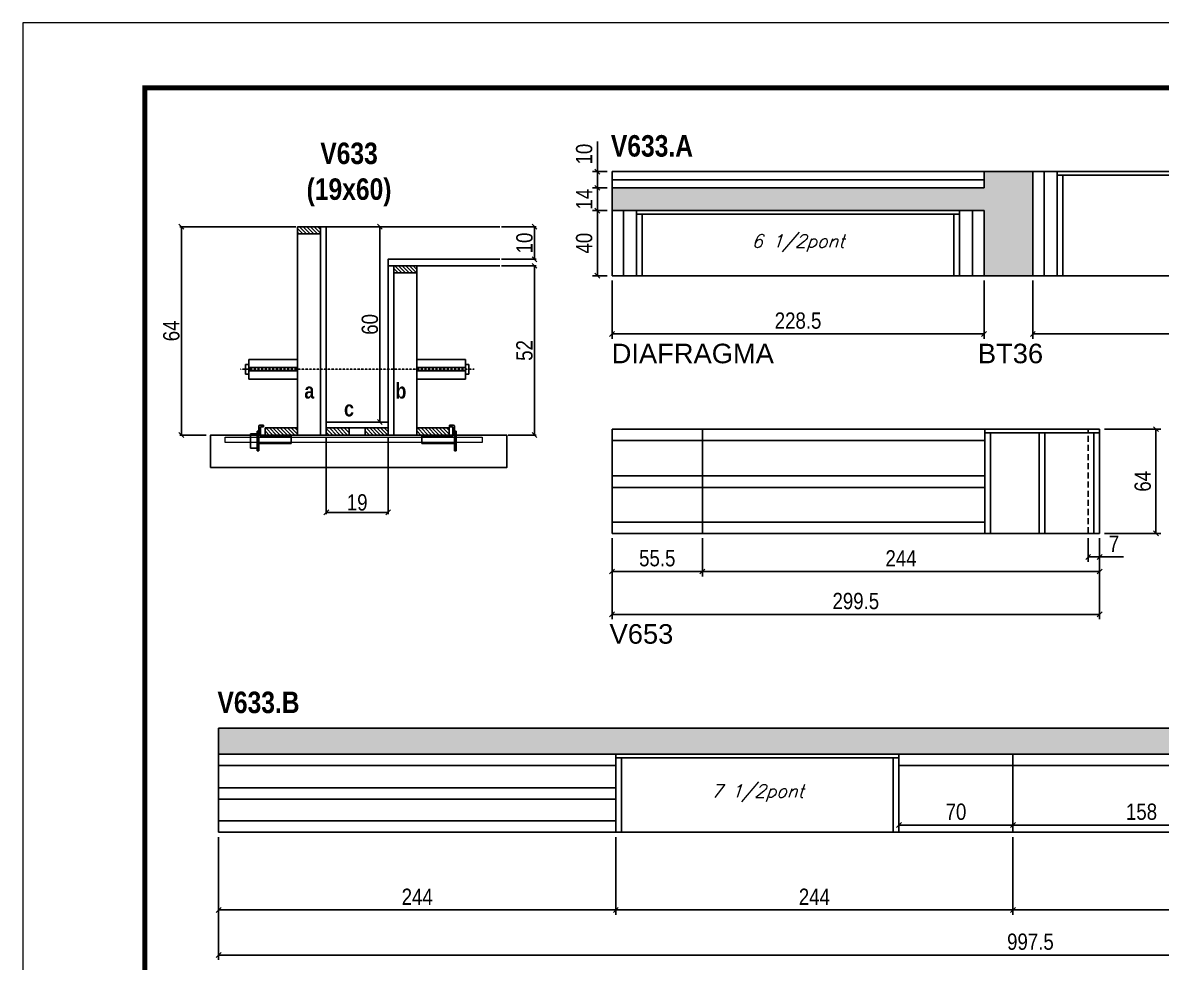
# Model space of a CAD drawing. Extents: x 3309 to 9590, y -2522 to 14608.
# Drawn here: x 3309 to 4009, y 8288 to 8865 of the extents above; entities that cross this region are included whole.
import ezdxf

# ---------------------------------------------------------------- set-up
doc = ezdxf.new("R2010")
doc.units = 0
doc.linetypes.add('DASHED', pattern=[0.75, 0.5, -0.25])
doc.linetypes.add('HIDDEN', pattern=[0.375, 0.25, -0.125])
for name, color, linetype in [('5', 5, 'Continuous'), ('barrote', 251, 'Continuous'), ('COTA', 241, 'Continuous'), ('detalhes', 4, 'Continuous'), ('NOMENCLATURA', 7, 'Continuous'), ('Painéis', 200, 'Continuous'), ('presilha', 1, 'Continuous'), ('SARR_2.2x10', 60, 'Continuous'), ('SARR_2.2x7', 40, 'Continuous'), ('SARR_3.5x7', 81, 'Continuous'), ('TENSOR', 3, 'Continuous'), ('texto', 7, 'Continuous')]:
    doc.layers.add(name, color=color, linetype=linetype)
for name, color, linetype, lineweight in [('CONCRETO', 251, 'Continuous', 25), ('Folhas', 255, 'Continuous', 9), ('SARRAFO DE PRESSAO', 251, 'DASHED', 9), ('SCO-___-LAJ', 2, 'Continuous', 0)]:
    doc.layers.add(name, color=color, linetype=linetype, lineweight=lineweight)
doc.styles.add('COTA TECNICA', font='techl___.ttf', dxfattribs={"height": 10})
doc.styles.add('COTA TECNICA 2X', font='techl___.ttf', dxfattribs={"height": 10})
doc.styles.add('Romans', font='romans.shx')
doc.styles.get("Standard").update_dxf_attribs({"font": 'arial.ttf'})
doc.styles.add('TECNICA', font='techb___.ttf', dxfattribs={"height": 10})
doc.dimstyles.new('PAINEL', dxfattribs={"dimtxt": 10, "dimasz": 3, "dimexe": 3, "dimexo": 3, "dimgap": 3, "dimtad": 1, "dimdec": 1, "dimzin": 12, "dimdsep": 46, "dimtxsty": 'COTA TECNICA', "dimblk1": 'OBLIQUE', "dimblk2": 'OBLIQUE', "dimsah": 1, "dimcen": 0.9, "dimclrd": 4, "dimclre": 4, "dimclrt": 240, "dimadec": 1, "dimazin": 3, "dimtfac": 1, "dimtdec": 1, "dimtmove": 0, "dimatfit": 3, "dimfxl": 1, "dimtolj": 1, "dimtzin": 12, "dimarcsym": 0})
doc.dimstyles.new('SECAO', dxfattribs={"dimscale": 0.333333, "dimtxt": 5, "dimasz": 9, "dimexe": 3, "dimexo": 3, "dimgap": 3, "dimtad": 1, "dimdec": 1, "dimlfac": 0.5, "dimzin": 12, "dimdsep": 46, "dimtxsty": 'COTA TECNICA 2X', "dimblk1": 'OBLIQUE', "dimblk2": 'OBLIQUE', "dimsah": 1, "dimcen": 0.9, "dimclrd": 4, "dimclre": 4, "dimclrt": 240, "dimadec": 1, "dimazin": 3, "dimtfac": 1, "dimtdec": 1, "dimtmove": 0, "dimatfit": 3, "dimfxl": 1, "dimtolj": 1, "dimtzin": 12, "dimarcsym": 0})
pattern_1 = [(135, (36731.3718, -114900.4638), (-1.122532015, -1.122532015), [])]

# ---------------------------------------------------------------- blocks, each defined once
blk = doc.blocks.new('9999999999')
at = {"layer": 'Folhas'}
blk.add_lwpolyline([(98138.98, 34190.21), (99623.98, 34190.21), (99623.98, 35240.21), (98138.98, 35240.21)], close=True, dxfattribs=at)
at = {"layer": 'Folhas', "color": 30, "const_width": 3}
blk.add_lwpolyline([(98213.98, 34230.21), (99583.98, 34230.21), (99583.98, 35200.21), (98213.98, 35200.21)], close=True, dxfattribs=at)
blk = doc.blocks.new('_Oblique')
at = {"color": 0, "linetype": 'ByBlock', "lineweight": -2}
blk.add_line((-0.5, -0.5), (0.5, 0.5), dxfattribs=at)
blk = doc.blocks.new('*D541')
at = {"layer": 'COTA', "color": 4, "lineweight": -2, "transparency": 16777216}
for p, q in [((3495.83, 8610.71), (3495.83, 8563.23)), ((3533.83, 8610.71), (3533.83, 8563.23)), ((3533.83, 8564.23), (3495.83, 8564.23))]:
    blk.add_line(p, q, dxfattribs=at)
at = {"layer": 'Defpoints', "color": 0, "transparency": 16777216}
for p in [(3495.83, 8611.71), (3533.83, 8611.71), (3495.83, 8564.23)]:
    blk.add_point(p, dxfattribs=at)
at = {"layer": 'COTA', "color": 4, "lineweight": -2, "transparency": 16777216, "xscale": 3, "yscale": 3, "zscale": 3, "rotation": 180}
blk.add_blockref('_Oblique', (3495.83, 8564.23), dxfattribs=at)
at = {"layer": 'COTA', "color": 4, "lineweight": -2, "transparency": 16777216, "xscale": 3, "yscale": 3, "zscale": 3}
blk.add_blockref('_Oblique', (3533.83, 8564.23), dxfattribs=at)
at = {"layer": 'COTA', "color": 240, "transparency": 16777216, "insert": (3514.83, 8570.32), "char_height": 10, "attachment_point": 5, "style": 'COTA TECNICA 2X'}
blk.add_mtext('\\A1;19', dxfattribs=at)
blk = doc.blocks.new('PRESILHA METÁLICA 1')
at = {"layer": 'presilha'}
for p, q in [((12, 21), (8.6, 21)), ((12, 21), (12, 19.5)), ((0, 13), (6, 13)), ((0, 13), (0, 0)), ((6, 15.5), (7.5, 15.5)), ((6, -2.5), (6, 15.5)), ((6, 13), (6, 0)), ((7.5, 10.6), (7.5, 19.9)), ((7.5, 15.5), (7.5, -2.5)), ((9, 11.6), (9, 18.9)), ((12, 19.5), (9.6, 19.5)), ((37.5, 11), (9.6, 11)), ((37.5, 11), (37.5, 4.1)), ((6, 0), (0, 0)), ((37.5, 4.1), (7.5, 4.1)), ((7.5, -2.5), (6, -2.5))]:
    blk.add_line(p, q, dxfattribs=at)
for centre, radius, start, end in [((8.6, 19.9), 1.14, 90, 180), ((9.6, 18.9), 0.57, 90, 180), ((9.6, 11.6), 0.57, 180, 270)]:
    blk.add_arc(centre, radius, start, end, dxfattribs=at)
blk = doc.blocks.new('PRESILHA METÁLICA 2')
at = {"layer": 'presilha'}
for p, q in [((-5.2, 23.5), (-5.2, 22)), ((-5.2, 23.5), (-1.9, 23.5)), ((-5.2, 22), (-2.8, 22)), ((-2.2, 14.1), (-2.2, 21.4)), ((-0.8, 14.6), (-0.8, 22.4)), ((-30.8, 13.5), (-30.8, 6.6)), ((-30.8, 13.5), (-2.8, 13.5)), ((0.8, 18), (-0.8, 18)), ((-0.8, 18), (-0.8, 0)), ((0.8, 0), (0.8, 18)), ((-30.8, 6.6), (-0.8, 6.6)), ((-0.8, 0), (0.8, 0))]:
    blk.add_line(p, q, dxfattribs=at)
for centre, radius, start, end in [((-2.8, 21.4), 0.57, 0, 90), ((-1.9, 22.4), 1.14, 0, 90), ((-2.8, 14.1), 0.57, 270, 0)]:
    blk.add_arc(centre, radius, start, end, dxfattribs=at)
blk = doc.blocks.new('*D542')
at = {"layer": 'COTA', "color": 4, "lineweight": -2, "transparency": 16777216}
for p, q in [((3477.23, 8739.71), (3405.79, 8739.71)), ((3406.79, 8739.71), (3406.79, 8611.71)), ((3422.02, 8611.71), (3405.79, 8611.71))]:
    blk.add_line(p, q, dxfattribs=at)
at = {"layer": 'Defpoints', "color": 0, "transparency": 16777216}
for p in [(3478.23, 8739.71), (3406.79, 8611.71), (3423.02, 8611.71)]:
    blk.add_point(p, dxfattribs=at)
at = {"layer": 'COTA', "color": 4, "lineweight": -2, "transparency": 16777216, "xscale": 3, "yscale": 3, "zscale": 3}
for p, rotation in [((3406.79, 8739.71), 90), ((3406.79, 8611.71), 270)]:
    blk.add_blockref('_Oblique', p, dxfattribs=dict(at, rotation=rotation))
at = {"layer": 'COTA', "color": 240, "transparency": 16777216, "insert": (3400.68, 8675.71), "char_height": 10, "attachment_point": 5, "rotation": 90, "style": 'COTA TECNICA 2X'}
blk.add_mtext('\\A1;64', dxfattribs=at)
blk = doc.blocks.new('*D543')
at = {"layer": 'COTA', "color": 4, "lineweight": -2, "transparency": 16777216}
for p, q in [((3603.53, 8715.71), (3624.75, 8715.71)), ((3623.75, 8715.71), (3623.75, 8611.71)), ((3607.65, 8611.71), (3624.75, 8611.71))]:
    blk.add_line(p, q, dxfattribs=at)
at = {"layer": 'Defpoints', "color": 0, "transparency": 16777216}
for p in [(3602.53, 8715.71), (3606.65, 8611.71), (3623.75, 8611.71)]:
    blk.add_point(p, dxfattribs=at)
at = {"layer": 'COTA', "color": 4, "lineweight": -2, "transparency": 16777216, "xscale": 3, "yscale": 3, "zscale": 3}
for p, rotation in [((3623.75, 8715.71), 90), ((3623.75, 8611.71), 270)]:
    blk.add_blockref('_Oblique', p, dxfattribs=dict(at, rotation=rotation))
at = {"layer": 'COTA', "color": 240, "transparency": 16777216, "insert": (3617.64, 8663.71), "char_height": 10, "attachment_point": 5, "rotation": 90, "style": 'COTA TECNICA 2X'}
blk.add_mtext('\\A1;52', dxfattribs=at)
blk = doc.blocks.new('*D544')
at = {"layer": 'COTA', "color": 4, "lineweight": -2, "transparency": 16777216}
for p, q in [((3532.83, 8739.71), (3527.76, 8739.71)), ((3528.76, 8619.71), (3528.76, 8739.71)), ((3532.83, 8619.71), (3527.76, 8619.71))]:
    blk.add_line(p, q, dxfattribs=at)
at = {"layer": 'Defpoints', "color": 0, "transparency": 16777216}
for p in [(3528.76, 8739.71), (3533.83, 8739.71), (3533.83, 8619.71)]:
    blk.add_point(p, dxfattribs=at)
at = {"layer": 'COTA', "color": 4, "lineweight": -2, "transparency": 16777216, "xscale": 3, "yscale": 3, "zscale": 3}
for p, rotation in [((3528.76, 8739.71), 90), ((3528.76, 8619.71), 270)]:
    blk.add_blockref('_Oblique', p, dxfattribs=dict(at, rotation=rotation))
at = {"layer": 'COTA', "color": 240, "transparency": 16777216, "insert": (3522.66, 8679.71), "char_height": 10, "attachment_point": 5, "rotation": 90, "style": 'COTA TECNICA 2X'}
blk.add_mtext('\\A1;60', dxfattribs=at)
blk = doc.blocks.new('*D545')
at = {"layer": 'COTA', "color": 4, "lineweight": -2, "transparency": 16777216}
for p, q in [((3603.53, 8739.71), (3624.75, 8739.71)), ((3623.75, 8719.71), (3623.75, 8739.71)), ((3603.53, 8719.71), (3624.75, 8719.71))]:
    blk.add_line(p, q, dxfattribs=at)
at = {"layer": 'Defpoints', "color": 0, "transparency": 16777216}
for p in [(3602.53, 8739.71), (3623.75, 8739.71), (3602.53, 8719.71)]:
    blk.add_point(p, dxfattribs=at)
at = {"layer": 'COTA', "color": 4, "lineweight": -2, "transparency": 16777216, "xscale": 3, "yscale": 3, "zscale": 3}
for p, rotation in [((3623.75, 8739.71), 90), ((3623.75, 8719.71), 270)]:
    blk.add_blockref('_Oblique', p, dxfattribs=dict(at, rotation=rotation))
at = {"layer": 'COTA', "color": 240, "transparency": 16777216, "insert": (3617.65, 8729.71), "char_height": 10, "attachment_point": 5, "rotation": 90, "style": 'COTA TECNICA 2X'}
blk.add_mtext('\\A1;10', dxfattribs=at)
blk = doc.blocks.new('*D546')
at = {"layer": 'COTA', "color": 4, "lineweight": -2, "transparency": 16777216}
for p, q in [((3671.44, 8706.59), (3671.44, 8670.86)), ((3899.94, 8706.59), (3899.94, 8670.86)), ((3671.44, 8673.86), (3899.94, 8673.86))]:
    blk.add_line(p, q, dxfattribs=at)
at = {"layer": 'Defpoints', "color": 0, "transparency": 16777216}
for p in [(3671.44, 8709.59, 0), (3899.94, 8709.59, 0), (3899.94, 8673.86)]:
    blk.add_point(p, dxfattribs=at)
at = {"layer": 'COTA', "color": 4, "lineweight": -2, "transparency": 16777216, "xscale": 3, "yscale": 3, "zscale": 3, "rotation": 180}
blk.add_blockref('_Oblique', (3671.44, 8673.86), dxfattribs=at)
at = {"layer": 'COTA', "color": 4, "lineweight": -2, "transparency": 16777216, "xscale": 3, "yscale": 3, "zscale": 3}
blk.add_blockref('_Oblique', (3899.94, 8673.86), dxfattribs=at)
at = {"layer": 'COTA', "color": 240, "transparency": 16777216, "insert": (3785.69, 8681.99), "char_height": 10, "attachment_point": 5, "style": 'COTA TECNICA'}
blk.add_mtext('\\A1;228.5', dxfattribs=at)
blk = doc.blocks.new('*D548')
at = {"layer": 'COTA', "color": 4, "linetype": 'ByBlock', "lineweight": -2, "transparency": 16777216}
for p, q in [((3929.94, 8706.59), (3929.94, 8670.86)), ((4173.94, 8706.59), (4173.94, 8670.86)), ((4173.94, 8673.86), (3929.94, 8673.86))]:
    blk.add_line(p, q, dxfattribs=at)
at = {"layer": 'Defpoints', "color": 0, "linetype": 'ByBlock', "transparency": 16777216}
for p in [(3929.94, 8709.59), (4173.94, 8709.59), (3929.94, 8673.86)]:
    blk.add_point(p, dxfattribs=at)
at = {"layer": 'COTA', "color": 4, "linetype": 'ByBlock', "lineweight": -2, "transparency": 16777216, "xscale": 3, "yscale": 3, "zscale": 3, "rotation": 180}
blk.add_blockref('_Oblique', (3929.94, 8673.86), dxfattribs=at)
at = {"layer": 'COTA', "color": 4, "linetype": 'ByBlock', "lineweight": -2, "transparency": 16777216, "xscale": 3, "yscale": 3, "zscale": 3}
blk.add_blockref('_Oblique', (4173.94, 8673.86), dxfattribs=at)
at = {"layer": 'COTA', "color": 240, "linetype": 'ByBlock', "transparency": 16777216, "insert": (4051.94, 8681.93), "char_height": 10, "attachment_point": 5, "style": 'COTA TECNICA'}
blk.add_mtext('\\A1;244', dxfattribs=at)
blk = doc.blocks.new('*D551')
at = {"layer": 'COTA', "color": 4, "lineweight": -2, "transparency": 16777216}
for p, q in [((3668.44, 8749.59), (3659.43, 8749.59)), ((3662.43, 8749.59), (3662.43, 8709.59)), ((3668.44, 8709.59), (3659.43, 8709.59))]:
    blk.add_line(p, q, dxfattribs=at)
at = {"layer": 'Defpoints', "color": 0, "transparency": 16777216}
for p in [(3671.44, 8749.59, 0), (3662.43, 8709.59), (3671.44, 8709.59, 0)]:
    blk.add_point(p, dxfattribs=at)
at = {"layer": 'COTA', "color": 4, "lineweight": -2, "transparency": 16777216, "xscale": 3, "yscale": 3, "zscale": 3}
for p, rotation in [((3662.43, 8749.59), 90), ((3662.43, 8709.59), 270)]:
    blk.add_blockref('_Oblique', p, dxfattribs=dict(at, rotation=rotation))
at = {"layer": 'COTA', "color": 240, "transparency": 16777216, "insert": (3654.33, 8729.59), "char_height": 10, "attachment_point": 5, "rotation": 90, "style": 'COTA TECNICA'}
blk.add_mtext('\\A1;40', dxfattribs=at)
blk = doc.blocks.new('*D552')
at = {"layer": 'COTA', "color": 4, "lineweight": -2, "transparency": 16777216}
for p, q in [((3668.44, 8763.59), (3659.43, 8763.59)), ((3662.43, 8749.59), (3662.43, 8763.59)), ((3668.44, 8749.59), (3659.43, 8749.59))]:
    blk.add_line(p, q, dxfattribs=at)
at = {"layer": 'Defpoints', "color": 0, "transparency": 16777216}
for p in [(3662.43, 8763.59), (3671.44, 8763.59, 0), (3671.44, 8749.59, 0)]:
    blk.add_point(p, dxfattribs=at)
at = {"layer": 'COTA', "color": 4, "lineweight": -2, "transparency": 16777216, "xscale": 3, "yscale": 3, "zscale": 3}
for p, rotation in [((3662.43, 8763.59), 90), ((3662.43, 8749.59), 270)]:
    blk.add_blockref('_Oblique', p, dxfattribs=dict(at, rotation=rotation))
at = {"layer": 'COTA', "color": 240, "transparency": 16777216, "insert": (3654.36, 8756.59), "char_height": 10, "attachment_point": 5, "rotation": 90, "style": 'COTA TECNICA'}
blk.add_mtext('\\A1;14', dxfattribs=at)
blk = doc.blocks.new('*D553')
at = {"layer": 'COTA', "color": 4, "lineweight": -2, "transparency": 16777216}
for p, q in [((3662.43, 8773.59), (3662.43, 8792.02)), ((3668.44, 8773.59), (3659.43, 8773.59)), ((3662.43, 8763.59), (3662.43, 8773.59)), ((3668.44, 8763.59), (3659.43, 8763.59))]:
    blk.add_line(p, q, dxfattribs=at)
at = {"layer": 'Defpoints', "color": 0, "transparency": 16777216}
for p in [(3662.43, 8773.59), (3671.44, 8773.59, 0), (3671.44, 8763.59, 0)]:
    blk.add_point(p, dxfattribs=at)
at = {"layer": 'COTA', "color": 4, "lineweight": -2, "transparency": 16777216, "xscale": 3, "yscale": 3, "zscale": 3}
for p, rotation in [((3662.43, 8773.59), 90), ((3662.43, 8763.59), 270)]:
    blk.add_blockref('_Oblique', p, dxfattribs=dict(at, rotation=rotation))
at = {"layer": 'COTA', "color": 240, "transparency": 16777216, "insert": (3654.33, 8784.31), "char_height": 10, "attachment_point": 5, "rotation": 90, "style": 'COTA TECNICA'}
blk.add_mtext('\\A1;10', dxfattribs=at)
blk = doc.blocks.new('*D556')
at = {"layer": 'COTA', "color": 4, "linetype": 'ByBlock', "lineweight": -2, "transparency": 16777216}
for p, q in [((3671.44, 8548.32), (3671.44, 8498.58)), ((3970.94, 8548.32), (3970.94, 8498.58)), ((3970.94, 8501.58), (3671.44, 8501.58))]:
    blk.add_line(p, q, dxfattribs=at)
at = {"layer": 'Defpoints', "color": 0, "linetype": 'ByBlock', "transparency": 16777216}
for p in [(3671.44, 8551.32), (3970.94, 8551.32), (3671.44, 8501.58)]:
    blk.add_point(p, dxfattribs=at)
at = {"layer": 'COTA', "color": 4, "linetype": 'ByBlock', "lineweight": -2, "transparency": 16777216, "xscale": 3, "yscale": 3, "zscale": 3, "rotation": 180}
blk.add_blockref('_Oblique', (3671.44, 8501.58), dxfattribs=at)
at = {"layer": 'COTA', "color": 4, "linetype": 'ByBlock', "lineweight": -2, "transparency": 16777216, "xscale": 3, "yscale": 3, "zscale": 3}
blk.add_blockref('_Oblique', (3970.94, 8501.58), dxfattribs=at)
at = {"layer": 'COTA', "color": 240, "linetype": 'ByBlock', "transparency": 16777216, "insert": (3821.19, 8509.72), "char_height": 10, "attachment_point": 5, "style": 'COTA TECNICA'}
blk.add_mtext('\\A1;299.5', dxfattribs=at)
blk = doc.blocks.new('*D557')
at = {"layer": 'COTA', "color": 4, "lineweight": -2, "transparency": 16777216}
for p, q in [((3671.44, 8548.32), (3671.44, 8524.92)), ((3726.94, 8548.32), (3726.94, 8524.92)), ((3671.44, 8527.92), (3726.94, 8527.92))]:
    blk.add_line(p, q, dxfattribs=at)
at = {"layer": 'Defpoints', "color": 0, "transparency": 16777216}
for p in [(3671.44, 8551.32, 0), (3726.94, 8551.32, 0), (3726.94, 8527.92)]:
    blk.add_point(p, dxfattribs=at)
at = {"layer": 'COTA', "color": 4, "lineweight": -2, "transparency": 16777216, "xscale": 3, "yscale": 3, "zscale": 3, "rotation": 180}
blk.add_blockref('_Oblique', (3671.44, 8527.92), dxfattribs=at)
at = {"layer": 'COTA', "color": 4, "lineweight": -2, "transparency": 16777216, "xscale": 3, "yscale": 3, "zscale": 3}
blk.add_blockref('_Oblique', (3726.94, 8527.92), dxfattribs=at)
at = {"layer": 'COTA', "color": 240, "transparency": 16777216, "insert": (3699.19, 8536.03), "char_height": 10, "attachment_point": 5, "style": 'COTA TECNICA'}
blk.add_mtext('\\A1;55.5', dxfattribs=at)
blk = doc.blocks.new('*D558')
at = {"layer": 'COTA', "color": 4, "lineweight": -2, "transparency": 16777216}
for p, q in [((3726.94, 8548.32), (3726.94, 8524.92)), ((3970.94, 8548.32), (3970.94, 8524.92)), ((3726.94, 8527.92), (3970.94, 8527.92))]:
    blk.add_line(p, q, dxfattribs=at)
at = {"layer": 'Defpoints', "color": 0, "transparency": 16777216}
for p in [(3726.94, 8551.32, 0), (3970.94, 8551.32, 0), (3970.94, 8527.92)]:
    blk.add_point(p, dxfattribs=at)
at = {"layer": 'COTA', "color": 4, "lineweight": -2, "transparency": 16777216, "xscale": 3, "yscale": 3, "zscale": 3, "rotation": 180}
blk.add_blockref('_Oblique', (3726.94, 8527.92), dxfattribs=at)
at = {"layer": 'COTA', "color": 4, "lineweight": -2, "transparency": 16777216, "xscale": 3, "yscale": 3, "zscale": 3}
blk.add_blockref('_Oblique', (3970.94, 8527.92), dxfattribs=at)
at = {"layer": 'COTA', "color": 240, "transparency": 16777216, "insert": (3848.94, 8536), "char_height": 10, "attachment_point": 5, "style": 'COTA TECNICA'}
blk.add_mtext('\\A1;244', dxfattribs=at)
blk = doc.blocks.new('*D559')
at = {"layer": 'COTA', "color": 4, "lineweight": -2, "transparency": 16777216}
for p, q in [((3963.94, 8548.32), (3963.94, 8533.87)), ((3970.94, 8548.32), (3970.94, 8533.87)), ((3963.94, 8536.87), (3970.94, 8536.87)), ((3970.94, 8536.87), (3985.67, 8536.87))]:
    blk.add_line(p, q, dxfattribs=at)
at = {"layer": 'Defpoints', "color": 0, "transparency": 16777216}
for p in [(3963.94, 8551.32, 0), (3970.94, 8551.32, 0), (3970.94, 8536.87)]:
    blk.add_point(p, dxfattribs=at)
at = {"layer": 'COTA', "color": 4, "lineweight": -2, "transparency": 16777216, "xscale": 3, "yscale": 3, "zscale": 3, "rotation": 180}
blk.add_blockref('_Oblique', (3963.94, 8536.87), dxfattribs=at)
at = {"layer": 'COTA', "color": 4, "lineweight": -2, "transparency": 16777216, "xscale": 3, "yscale": 3, "zscale": 3}
blk.add_blockref('_Oblique', (3970.94, 8536.87), dxfattribs=at)
at = {"layer": 'COTA', "color": 240, "transparency": 16777216, "insert": (3979.8, 8544.94), "char_height": 10, "attachment_point": 5, "style": 'COTA TECNICA'}
blk.add_mtext('\\A1;7', dxfattribs=at)
blk = doc.blocks.new('*D560')
at = {"layer": 'COTA', "color": 4, "lineweight": -2, "transparency": 16777216}
for p, q in [((3973.94, 8615.32), (4008.6, 8615.32)), ((4005.6, 8615.32), (4005.6, 8551.32)), ((3973.94, 8551.32), (4008.6, 8551.32))]:
    blk.add_line(p, q, dxfattribs=at)
at = {"layer": 'Defpoints', "color": 0, "transparency": 16777216}
for p in [(3970.94, 8615.32, 0), (3970.94, 8551.32, 0), (4005.6, 8551.32)]:
    blk.add_point(p, dxfattribs=at)
at = {"layer": 'COTA', "color": 4, "lineweight": -2, "transparency": 16777216, "xscale": 3, "yscale": 3, "zscale": 3}
for p, rotation in [((4005.6, 8615.32), 90), ((4005.6, 8551.32), 270)]:
    blk.add_blockref('_Oblique', p, dxfattribs=dict(at, rotation=rotation))
at = {"layer": 'COTA', "color": 240, "transparency": 16777216, "insert": (3997.5, 8583.32), "char_height": 10, "attachment_point": 5, "rotation": 90, "style": 'COTA TECNICA'}
blk.add_mtext('\\A1;64', dxfattribs=at)
blk = doc.blocks.new('*D561')
at = {"layer": 'COTA', "color": 4, "linetype": 'ByBlock', "lineweight": -2, "transparency": 16777216}
for p, q in [((3429.71, 8364.76), (3429.71, 8317.03)), ((3673.71, 8364.76), (3673.71, 8317.03)), ((3673.71, 8320.03), (3429.71, 8320.03))]:
    blk.add_line(p, q, dxfattribs=at)
at = {"layer": 'Defpoints', "color": 0, "linetype": 'ByBlock', "transparency": 16777216}
for p in [(3429.71, 8367.76), (3673.71, 8367.76), (3429.71, 8320.03)]:
    blk.add_point(p, dxfattribs=at)
at = {"layer": 'COTA', "color": 4, "linetype": 'ByBlock', "lineweight": -2, "transparency": 16777216, "xscale": 3, "yscale": 3, "zscale": 3, "rotation": 180}
blk.add_blockref('_Oblique', (3429.71, 8320.03), dxfattribs=at)
at = {"layer": 'COTA', "color": 4, "linetype": 'ByBlock', "lineweight": -2, "transparency": 16777216, "xscale": 3, "yscale": 3, "zscale": 3}
blk.add_blockref('_Oblique', (3673.71, 8320.03), dxfattribs=at)
at = {"layer": 'COTA', "color": 240, "linetype": 'ByBlock', "transparency": 16777216, "insert": (3551.71, 8328.11), "char_height": 10, "attachment_point": 5, "style": 'COTA TECNICA'}
blk.add_mtext('\\A1;244', dxfattribs=at)
blk = doc.blocks.new('*D564')
at = {"layer": 'COTA', "color": 4, "linetype": 'ByBlock', "lineweight": -2, "transparency": 16777216}
for p, q in [((3429.71, 8364.76), (3429.71, 8289.32)), ((4427.21, 8364.76), (4427.21, 8289.32)), ((4427.21, 8292.32), (3429.71, 8292.32))]:
    blk.add_line(p, q, dxfattribs=at)
at = {"layer": 'Defpoints', "color": 0, "linetype": 'ByBlock', "transparency": 16777216}
for p in [(3429.71, 8367.76), (4427.21, 8367.76), (3429.71, 8292.32)]:
    blk.add_point(p, dxfattribs=at)
at = {"layer": 'COTA', "color": 4, "linetype": 'ByBlock', "lineweight": -2, "transparency": 16777216, "xscale": 3, "yscale": 3, "zscale": 3, "rotation": 180}
blk.add_blockref('_Oblique', (3429.71, 8292.32), dxfattribs=at)
at = {"layer": 'COTA', "color": 4, "linetype": 'ByBlock', "lineweight": -2, "transparency": 16777216, "xscale": 3, "yscale": 3, "zscale": 3}
blk.add_blockref('_Oblique', (4427.21, 8292.32), dxfattribs=at)
at = {"layer": 'COTA', "color": 240, "linetype": 'ByBlock', "transparency": 16777216, "insert": (3928.46, 8300.46), "char_height": 10, "attachment_point": 5, "style": 'COTA TECNICA'}
blk.add_mtext('\\A1;997.5', dxfattribs=at)
blk = doc.blocks.new('*D562')
at = {"layer": 'COTA', "color": 4, "lineweight": -2, "transparency": 16777216}
for p, q in [((3673.71, 8364.76), (3673.71, 8317.03)), ((3917.71, 8364.76), (3917.71, 8317.03)), ((3673.71, 8320.03), (3917.71, 8320.03))]:
    blk.add_line(p, q, dxfattribs=at)
at = {"layer": 'Defpoints', "color": 0, "transparency": 16777216}
for p in [(3673.71, 8367.76, 0), (3917.71, 8367.76, 0), (3917.71, 8320.03)]:
    blk.add_point(p, dxfattribs=at)
at = {"layer": 'COTA', "color": 4, "lineweight": -2, "transparency": 16777216, "xscale": 3, "yscale": 3, "zscale": 3, "rotation": 180}
blk.add_blockref('_Oblique', (3673.71, 8320.03), dxfattribs=at)
at = {"layer": 'COTA', "color": 4, "lineweight": -2, "transparency": 16777216, "xscale": 3, "yscale": 3, "zscale": 3}
blk.add_blockref('_Oblique', (3917.71, 8320.03), dxfattribs=at)
at = {"layer": 'COTA', "color": 240, "transparency": 16777216, "insert": (3795.71, 8328.11), "char_height": 10, "attachment_point": 5, "style": 'COTA TECNICA'}
blk.add_mtext('\\A1;244', dxfattribs=at)
blk = doc.blocks.new('*D567')
at = {"layer": 'COTA', "color": 4, "lineweight": -2, "transparency": 16777216}
for p, q in [((3917.71, 8364.76), (3917.71, 8317.03)), ((4161.71, 8364.76), (4161.71, 8317.03)), ((3917.71, 8320.03), (4161.71, 8320.03))]:
    blk.add_line(p, q, dxfattribs=at)
at = {"layer": 'Defpoints', "color": 0, "transparency": 16777216}
for p in [(3917.71, 8367.76, 0), (4161.71, 8367.76, 0), (4161.71, 8320.03)]:
    blk.add_point(p, dxfattribs=at)
at = {"layer": 'COTA', "color": 4, "lineweight": -2, "transparency": 16777216, "xscale": 3, "yscale": 3, "zscale": 3, "rotation": 180}
blk.add_blockref('_Oblique', (3917.71, 8320.03), dxfattribs=at)
at = {"layer": 'COTA', "color": 4, "lineweight": -2, "transparency": 16777216, "xscale": 3, "yscale": 3, "zscale": 3}
blk.add_blockref('_Oblique', (4161.71, 8320.03), dxfattribs=at)
at = {"layer": 'COTA', "color": 240, "transparency": 16777216, "insert": (4039.71, 8328.11), "char_height": 10, "attachment_point": 5, "style": 'COTA TECNICA'}
blk.add_mtext('\\A1;244', dxfattribs=at)
blk = doc.blocks.new('*D571')
at = {"layer": 'COTA', "color": 4, "lineweight": -2, "transparency": 16777216}
for p, q in [((3847.71, 8370.76), (3847.71, 8375.17)), ((3917.71, 8370.76), (3917.71, 8375.17)), ((3847.71, 8372.17), (3917.71, 8372.17))]:
    blk.add_line(p, q, dxfattribs=at)
at = {"layer": 'Defpoints', "color": 0, "transparency": 16777216}
for p in [(3847.71, 8367.76), (3917.71, 8372.17), (3917.71, 8367.76)]:
    blk.add_point(p, dxfattribs=at)
at = {"layer": 'COTA', "color": 4, "lineweight": -2, "transparency": 16777216, "xscale": 3, "yscale": 3, "zscale": 3, "rotation": 180}
blk.add_blockref('_Oblique', (3847.71, 8372.17), dxfattribs=at)
at = {"layer": 'COTA', "color": 4, "lineweight": -2, "transparency": 16777216, "xscale": 3, "yscale": 3, "zscale": 3}
blk.add_blockref('_Oblique', (3917.71, 8372.17), dxfattribs=at)
at = {"layer": 'COTA', "color": 240, "transparency": 16777216, "insert": (3882.71, 8380.27), "char_height": 10, "attachment_point": 5, "style": 'COTA TECNICA'}
blk.add_mtext('\\A1;70', dxfattribs=at)
blk = doc.blocks.new('*D572')
at = {"layer": 'COTA', "color": 4, "lineweight": -2, "transparency": 16777216}
for p, q in [((3917.71, 8370.76), (3917.71, 8375.17)), ((4075.71, 8370.76), (4075.71, 8375.17)), ((3917.71, 8372.17), (4075.71, 8372.17))]:
    blk.add_line(p, q, dxfattribs=at)
at = {"layer": 'Defpoints', "color": 0, "transparency": 16777216}
for p in [(3917.71, 8367.76), (4075.71, 8372.17), (4075.71, 8367.76)]:
    blk.add_point(p, dxfattribs=at)
at = {"layer": 'COTA', "color": 4, "lineweight": -2, "transparency": 16777216, "xscale": 3, "yscale": 3, "zscale": 3, "rotation": 180}
blk.add_blockref('_Oblique', (3917.71, 8372.17), dxfattribs=at)
at = {"layer": 'COTA', "color": 4, "lineweight": -2, "transparency": 16777216, "xscale": 3, "yscale": 3, "zscale": 3}
blk.add_blockref('_Oblique', (4075.71, 8372.17), dxfattribs=at)
at = {"layer": 'COTA', "color": 240, "transparency": 16777216, "insert": (3996.71, 8380.3), "char_height": 10, "attachment_point": 5, "style": 'COTA TECNICA'}
blk.add_mtext('\\A1;158', dxfattribs=at)

msp = doc.modelspace()

# ---------------------------------------------------------------- hatches: boundary and pattern name
at = {"layer": 'COTA'}
h = msp.add_hatch(dxfattribs=at)
h.set_pattern_fill('AR-CONC', color=256, scale=0.03)
h.paths.add_polyline_path([(3929.94, 8773.59), (3899.94, 8773.59), (3899.94, 8763.59), (3671.44, 8763.59), (3671.44, 8749.59), (3899.94, 8749.59), (3899.94, 8709.59), (3929.94, 8709.59)])
h = msp.add_hatch(dxfattribs=at)
h.set_pattern_fill('AR-CONC', color=256, scale=0.03)
h.set_pattern_definition([(50, (-3497.03, -4844.2504), (5.4655401, -0.4781726), [0.5715, -6.2865]), (355, (-3497.03, -4844.2504), (-1.0573026, 5.7317054), [0.4572, -5.0292175]), (100.451445, (-3496.575, -4844.2903), (4.4082374, 5.2535326), [0.4857003, -5.3427073]), (46.1842, (-3497.03, -4842.7264), (8.1323712, -1.2612698), [0.85725, -9.42975]), (96.63556, (-3496.3525, -4842.8315), (7.122124, 7.4227837), [0.7285507, -8.0140682]), (351.18415, (-3497.03, -4842.7264), (7.122124, 7.4227837), [0.685799, -7.543792]), (21, (-3496.268, -4843.1074), (4.5484317, -3.067956), [0.5715, -6.2865]), (326, (-3496.268, -4843.1074), (1.8540609, 5.525639), [0.4572, -5.0292]), (71.451445, (-3495.889, -4843.363), (6.4024926, 2.457683), [0.4857003, -5.3426981]), (37.5, (-3497.0302, -4844.2504), (0.0926581, 2.53665117), [0, -4.96824, 0, -5.1054, 0, -5.04825]), (7.5, (-3497.0302, -4844.2504), (2.00458988, 3.00541724), [0, -2.91084, 0, -4.85394, 0, -1.92405]), (327.5, (-3498.7295, -4844.2504), (4.06771786, -0.17186232), [0, -1.905, 0, -5.9436, 0, -7.8867]), (317.5, (-3499.4915, -4844.2504), (4.44387544, 0.7627947), [0, -2.4765, 0, -3.94716, 0, -5.6007])])
h.paths.add_polyline_path([(3429.71, 8431.76), (3429.71, 8415.76), (4427.21, 8415.76), (4427.21, 8431.76)])
at = {"layer": 'SARR_2.2x10'}
h = msp.add_hatch(dxfattribs=at)
h.set_pattern_fill('ANSI31', color=256, scale=0.5, angle=90)
h.set_pattern_definition([(135, (36651.7718, -114900.4638), (-1.122532015, -1.122532015), [])])
h.paths.add_polyline_path([(3458.23, 8616.11), (3458.23, 8611.71), (3478.23, 8611.71), (3478.23, 8616.11)])
h = msp.add_hatch(dxfattribs=at)
h.set_pattern_fill('ANSI31', color=256, scale=0.5, angle=90)
h.set_pattern_definition([(135, (36744.9718, -114900.4638), (-1.122532015, -1.122532015), [])])
h.paths.add_polyline_path([(3551.43, 8616.11), (3551.43, 8611.71), (3571.43, 8611.71), (3571.43, 8616.11)])
at = {"layer": 'SARR_2.2x7'}
h = msp.add_hatch(dxfattribs=at)
h.set_pattern_fill('ANSI31', color=256, scale=0.5, angle=90)
h.set_pattern_definition([(135, (36665.7718, -114776.8638), (-1.122532015, -1.122532015), [])])
h.paths.add_polyline_path([(3492.23, 8739.71), (3492.23, 8735.31), (3478.23, 8735.31), (3478.23, 8739.71)])
h = msp.add_hatch(dxfattribs=at)
h.set_pattern_fill('ANSI31', color=256, scale=0.5, angle=90)
h.set_pattern_definition([(135, (36645.7718, -114800.8638), (-1.122532015, -1.122532015), [])])
h.paths.add_polyline_path([(3537.43, 8715.71), (3537.43, 8711.31), (3551.43, 8711.31), (3551.43, 8715.71)])
h = msp.add_hatch(dxfattribs=at)
h.set_pattern_fill('ANSI31', color=256, scale=0.5, angle=90)
h.set_pattern_definition(pattern_1)
h.paths.add_polyline_path([(3509.83, 8611.71), (3509.83, 8616.11), (3495.83, 8616.11), (3495.83, 8611.71)])
h = msp.add_hatch(dxfattribs=at)
h.set_pattern_fill('ANSI31', color=256, scale=0.5, angle=90)
h.set_pattern_definition(pattern_1)
h.paths.add_polyline_path([(3519.83, 8616.11), (3519.83, 8611.71), (3533.83, 8611.71), (3533.83, 8616.11)])

# ---------------------------------------------------------------- linework, layer by layer
at = {"ltscale": 3}
for p, q in [((3446.23, 8655.16), (3446.23, 8649.16)), ((3448.23, 8655.16), (3446.23, 8655.16)), ((3448.23, 8658.16), (3448.23, 8646.16)), ((3448.23, 8658.16), (3478.23, 8658.16)), ((3478.23, 8653.16), (3448.23, 8653.16)), ((3581.43, 8658.16), (3551.43, 8658.16)), ((3551.43, 8653.16), (3581.43, 8653.16)), ((3581.43, 8658.16), (3581.43, 8646.16)), ((3583.43, 8655.16), (3581.43, 8655.16)), ((3583.43, 8655.16), (3583.43, 8649.16)), ((3448.23, 8649.16), (3446.23, 8649.16)), ((3478.23, 8651.16), (3448.23, 8651.16)), ((3448.23, 8646.16), (3478.23, 8646.16)), ((3551.43, 8651.16), (3581.43, 8651.16)), ((3581.43, 8646.16), (3551.43, 8646.16)), ((3581.43, 8649.16), (3583.43, 8649.16))]:
    msp.add_line(p, q, dxfattribs=at)
at = {"layer": 'barrote'}
msp.add_lwpolyline([(3424.78, 8591.71), (3606.69, 8591.71), (3606.69, 8611.71), (3424.78, 8611.71)], close=True, dxfattribs=at)
at = {"layer": 'CONCRETO', "linetype": 'Continuous'}
msp.add_line((3602.53, 8739.71), (3495.83, 8739.71), dxfattribs=at)
at = {"layer": 'COTA'}
for p, q in [((3899.94, 8773.59, 0), (3929.94, 8773.59, 0)), ((3671.44, 8763.59, 0), (3671.44, 8749.59, 0)), ((3899.94, 8709.59, 0), (3929.94, 8709.59, 0)), ((3429.71, 8415.76), (3429.71, 8431.76)), ((3429.71, 8431.76), (4427.21, 8431.76))]:
    msp.add_line(p, q, dxfattribs=at)
at = {"layer": 'detalhes', "color": 250}
msp.add_line((3424.78, 8591.71), (3424.78, 8611.71), dxfattribs=at)
at = {"layer": 'Painéis', "linetype": 'ByBlock'}
for p, q in [((3671.44, 8763.59, 0), (3671.44, 8773.59, 0)), ((3671.44, 8773.59, 0), (3899.94, 8773.59, 0)), ((3899.94, 8773.59, 0), (3899.94, 8763.59, 0)), ((4661.94, 8773.59, 0), (3929.94, 8773.59, 0)), ((3929.94, 8709.59, 0), (3929.94, 8773.59, 0)), ((3899.94, 8763.59, 0), (3671.44, 8763.59, 0)), ((3899.94, 8749.59, 0), (3671.44, 8749.59, 0)), ((3671.44, 8749.59, 0), (3671.44, 8709.59, 0)), ((3899.94, 8709.59, 0), (3899.94, 8749.59, 0)), ((3671.44, 8709.59, 0), (3899.94, 8709.59, 0)), ((4661.94, 8709.59, 0), (3929.94, 8709.59, 0)), ((3970.94, 8615.32, 0), (3671.44, 8615.32, 0)), ((3671.44, 8551.32, 0), (3671.44, 8615.32, 0)), ((3726.94, 8551.32, 0), (3726.94, 8615.32, 0)), ((3970.94, 8551.32, 0), (3970.94, 8615.32, 0)), ((3970.94, 8551.32, 0), (3671.44, 8551.32, 0)), ((4427.21, 8415.76), (3429.71, 8415.76)), ((3429.71, 8367.76), (3429.71, 8415.76)), ((3673.71, 8367.76), (3673.71, 8415.76)), ((3917.71, 8367.76), (3917.71, 8415.76)), ((4427.21, 8367.76), (3429.71, 8367.76))]:
    msp.add_line(p, q, dxfattribs=at)
at = {"layer": 'Painéis', "linetype": 'Continuous'}
for points in [[(3492.23, 8611.71), (3492.23, 8739.71), (3495.83, 8739.71), (3495.83, 8611.71)], [(3537.43, 8611.71), (3537.43, 8715.71), (3533.83, 8715.71), (3533.83, 8611.71)], [(3533.83, 8619.71), (3495.83, 8619.71), (3495.83, 8616.11), (3533.83, 8616.11)]]:
    msp.add_lwpolyline(points, close=True, dxfattribs=at)
at = {"layer": 'Painéis', "linetype": 'Continuous', "elevation": 0}
msp.add_lwpolyline([(3602.53, 8715.71), (3533.83, 8715.71), (3533.83, 8719.71), (3602.53, 8719.71)], dxfattribs=at)
at = {"layer": 'SARR_2.2x10', "linetype": 'ByBlock'}
msp.add_line((3671.44, 8768.59, 0), (3899.94, 8768.59, 0), dxfattribs=at)
at = {"layer": 'SARR_2.2x10'}
for points in [[(3458.23, 8616.11), (3478.23, 8616.11), (3478.23, 8611.71), (3458.23, 8611.71)], [(3551.43, 8616.11), (3571.43, 8616.11), (3571.43, 8611.71), (3551.43, 8611.71)]]:
    msp.add_lwpolyline(points, close=True, dxfattribs=at)
at = {"layer": 'SARR_2.2x7', "linetype": 'Continuous'}
for p, q in [((3936.94, 8709.59, 0), (3936.94, 8773.59, 0)), ((4173.94, 8771.39, 0), (3944.94, 8771.39, 0)), ((3678.44, 8709.59, 0), (3678.44, 8749.59, 0)), ((3884.94, 8747.39, 0), (3686.44, 8747.39, 0)), ((3892.94, 8709.59, 0), (3892.94, 8749.59, 0)), ((3970.94, 8613.12, 0), (3900.44, 8613.12, 0)), ((3900.44, 8608.32, 0), (3671.44, 8608.32, 0)), ((3900.44, 8586.59, 0), (3671.44, 8586.59, 0)), ((3900.44, 8579.59, 0), (3671.44, 8579.59, 0)), ((3900.44, 8558.32, 0), (3671.44, 8558.32, 0)), ((3673.71, 8408.76), (3429.71, 8408.76)), ((3847.71, 8413.56), (3673.71, 8413.56)), ((3917.71, 8408.76), (3847.71, 8408.76)), ((4075.71, 8408.76), (3917.71, 8408.76)), ((3673.71, 8395.09), (3429.71, 8395.09)), ((3673.71, 8388.09), (3429.71, 8388.09)), ((3673.71, 8374.76), (3429.71, 8374.76))]:
    msp.add_line(p, q, dxfattribs=at)
at = {"layer": 'SARR_2.2x7', "linetype": 'HIDDEN', "ltscale": 15}
msp.add_line((3963.94, 8551.32, 0), (3963.94, 8615.32, 0), dxfattribs=at)
at = {"layer": 'SARR_2.2x7', "elevation": 0}
for points in [[(3478.23, 8739.71), (3492.23, 8739.71), (3492.23, 8735.31), (3478.23, 8735.31)], [(3551.43, 8715.71), (3537.43, 8715.71), (3537.43, 8711.31), (3551.43, 8711.31)]]:
    msp.add_lwpolyline(points, close=True, dxfattribs=at)
at = {"layer": 'SARR_2.2x7'}
for points in [[(3495.83, 8616.11), (3509.83, 8616.11), (3509.83, 8611.71), (3495.83, 8611.71)], [(3533.83, 8616.11), (3519.83, 8616.11), (3519.83, 8611.71), (3533.83, 8611.71)]]:
    msp.add_lwpolyline(points, close=True, dxfattribs=at)
at = {"layer": 'SARR_3.5x7'}
for p, q in [((3944.94, 8773.59, 0), (3944.94, 8709.59, 0)), ((3948.44, 8771.39, 0), (3948.44, 8709.59, 0)), ((3686.44, 8749.59, 0), (3686.44, 8709.59, 0)), ((3689.94, 8747.39, 0), (3689.94, 8709.59, 0)), ((3881.44, 8747.39, 0), (3881.44, 8709.59, 0)), ((3884.94, 8749.59, 0), (3884.94, 8709.59, 0)), ((3900.44, 8551.32, 0), (3900.44, 8615.32, 0)), ((3903.94, 8613.12, 0), (3903.94, 8551.32, 0)), ((3933.84, 8551.32, 0), (3933.84, 8613.12, 0)), ((3937.34, 8613.12, 0), (3937.34, 8551.32, 0)), ((3967.44, 8613.12, 0), (3967.44, 8551.32, 0)), ((3847.71, 8367.76), (3847.71, 8415.76)), ((3677.21, 8413.56), (3677.21, 8367.76)), ((3844.21, 8413.56), (3844.21, 8367.76))]:
    msp.add_line(p, q, dxfattribs=at)
for points in [[(3492.23, 8735.31), (3478.23, 8735.31), (3478.23, 8611.71), (3492.23, 8611.71)], [(3537.43, 8711.31), (3551.43, 8711.31), (3551.43, 8611.71), (3537.43, 8611.71)]]:
    msp.add_lwpolyline(points, close=True, dxfattribs=at)
at = {"layer": 'SCO-___-LAJ', "color": 1}
msp.add_lwpolyline([(3433.78, 8610.37), (3591.62, 8610.37), (3591.62, 8607.17), (3433.78, 8607.17)], close=True, dxfattribs=at)
at = {"layer": 'TENSOR', "linetype": 'HIDDEN', "ltscale": 0.5}
msp.add_line((3443.23, 8652.16), (3586.74, 8652.16), dxfattribs=at)

# ---------------------------------------------------------------- block references
at = {"layer": 'presilha', "xscale": 0.6666666666666666, "yscale": 0.6666666666666666, "zscale": 0.6666666666666666}
for name, p in [('PRESILHA METÁLICA 1', (3449.37, 8603.74)), ('PRESILHA METÁLICA 2', (3575.11, 8602.07))]:
    msp.add_blockref(name, p, dxfattribs=at)
at = {"layer": 'SARRAFO DE PRESSAO', "color": 6, "linetype": 'ByBlock'}
msp.add_blockref('9999999999', (-94829.61, -26375.22), dxfattribs=at)

# ---------------------------------------------------------------- texts
at = {"layer": '5', "linetype": 'Continuous'}
for s, rotation, p in [('DIAFRAGMA', 0.00004, (3671.2, 8655.84, 0)), ('BT36', 0.00004, (3896.2, 8655.84, 0)), ('V653', 359.99996, (3669.9, 8483.57, 0))]:
    msp.add_text(s, height=12, rotation=rotation, dxfattribs=at).set_placement(p)
at = {"layer": 'detalhes', "style": 'TECNICA'}
for s, p in [('a', (3482.36, 8634.14)), ('b', (3538.33, 8634.13)), ('c', (3506.73, 8623.18))]:
    msp.add_text(s, height=9.6, dxfattribs=at).set_placement(p)
at = {"layer": 'NOMENCLATURA', "style": 'TECNICA'}
for s, p in [('V633.A', (3670.72, 8782.78, 0)), ('V633.B', (3428.99, 8440.94))]:
    msp.add_text(s, height=13.2, dxfattribs=at).set_placement(p)
at = {"layer": 'NOMENCLATURA', "insert": (3509.83, 8791.4), "char_height": 13.2, "attachment_point": 2, "style": 'TECNICA'}
msp.add_mtext_dynamic_manual_height_columns('V633\\P(19x60)', width=300.2766, gutter_width=1, heights=[0], dxfattribs=at)
at = {"layer": 'texto', "color": 2, "char_height": 8, "attachment_point": 5, "style": 'Romans'}
for s, insert in [('{\\Q19;\\C256;6 1/2pont}', (3785.69, 8729.59, 0)), ('{\\Q19;\\C256;7 1/2pont}', (3760.71, 8391.76))]:
    msp.add_mtext(s, dxfattribs=dict(at, insert=insert))

# ---------------------------------------------------------------- dimensions: what is measured, and where the dimension line sits
at = {"layer": 'COTA'}
for base, p1, p2, dimstyle, picture, middle in [((3662.43, 8773.59), (3671.44, 8763.59, 0), (3671.44, 8773.59, 0), 'PAINEL', '*D553', (3654.33, 8784.31)), ((3662.43, 8709.59), (3671.44, 8749.59, 0), (3671.44, 8709.59, 0), 'PAINEL', '*D551', (3654.33, 8729.59)), ((3406.79, 8611.71, 0), (3478.23, 8739.71), (3423.02, 8611.71, 0), 'SECAO', '*D542', (3400.68, 8675.71, 0)), ((3528.76, 8739.71), (3533.83, 8619.71), (3533.83, 8739.71), 'SECAO', '*D544', (3522.66, 8679.71)), ((3623.75, 8739.71), (3602.53, 8719.71), (3602.53, 8739.71), 'SECAO', '*D545', (3617.65, 8729.71)), ((3623.75, 8611.71, 0), (3602.53, 8715.71), (3606.65, 8611.71, 0), 'SECAO', '*D543', (3617.64, 8663.71, 0)), ((4005.6, 8551.32), (3970.94, 8615.32, 0), (3970.94, 8551.32, 0), 'PAINEL', '*D560', (3997.5, 8583.32))]:
    dim = msp.add_linear_dim(base=base, p1=p1, p2=p2, angle=90, dimstyle=dimstyle, dxfattribs=at)
    dim.commit()
    dim.dimension.update_dxf_attribs({"geometry": picture, "text_midpoint": middle})
for base, p1, p2, angle, dimstyle, picture, middle in [((3662.43, 8763.59), (3671.44, 8749.59, 0), (3671.44, 8763.59, 0), 90, 'PAINEL', '*D552', (3662.43, 8756.59)), ((3495.83, 8564.23), (3533.83, 8611.71), (3495.83, 8611.71), 180, 'SECAO', '*D541', (3514.83, 8564.23))]:
    dim = msp.add_linear_dim(base=base, p1=p1, p2=p2, angle=angle, dimstyle=dimstyle, dxfattribs=at)
    dim.commit()
    dim.dimension.update_dxf_attribs({"geometry": picture, "text_midpoint": middle, "dimtype": 160})
for base, p1, p2, picture, middle in [((3899.94, 8673.86, 0), (3671.44, 8709.59, 0), (3899.94, 8709.59, 0), '*D546', (3785.69, 8681.99, 0)), ((3726.94, 8527.92), (3671.44, 8551.32, 0), (3726.94, 8551.32, 0), '*D557', (3699.19, 8536.03)), ((3970.94, 8536.87), (3963.94, 8551.32, 0), (3970.94, 8551.32, 0), '*D559', (3979.8, 8544.94)), ((3917.71, 8372.17), (3847.71, 8367.76), (3917.71, 8367.76), '*D571', (3882.71, 8380.27)), ((3917.71, 8320.03, 0), (3673.71, 8367.76), (3917.71, 8367.76), '*D562', (3795.71, 8328.11, 0)), ((4161.71, 8320.03, 0), (3917.71, 8367.76), (4161.71, 8367.76), '*D567', (4039.71, 8328.11, 0))]:
    dim = msp.add_linear_dim(base=base, p1=p1, p2=p2, dimstyle='PAINEL', dxfattribs=at)
    dim.commit()
    dim.dimension.update_dxf_attribs({"geometry": picture, "text_midpoint": middle})
at = {"layer": 'COTA', "linetype": 'ByBlock'}
for base, p1, p2, picture, middle in [((3929.94, 8673.86, 0), (4173.94, 8709.59, 0), (3929.94, 8709.59, 0), '*D548', (4051.94, 8681.93, 0)), ((3429.71, 8320.03), (3673.71, 8367.76), (3429.71, 8367.76), '*D561', (3551.71, 8328.11))]:
    dim = msp.add_linear_dim(base=base, p1=p1, p2=p2, angle=180, dimstyle='PAINEL', override={"dimtmove": 1}, dxfattribs=at)
    dim.commit()
    dim.dimension.update_dxf_attribs({"geometry": picture, "text_midpoint": middle})
for base, p1, p2, picture, middle in [((3671.44, 8501.58, 0), (3970.94, 8551.32, 0), (3671.44, 8551.32, 0), '*D556', (3821.19, 8509.72, 0)), ((3429.71, 8292.32), (4427.21, 8367.76), (3429.71, 8367.76), '*D564', (3928.46, 8300.46))]:
    dim = msp.add_linear_dim(base=base, p1=p1, p2=p2, angle=180, dimstyle='PAINEL', dxfattribs=at)
    dim.commit()
    dim.dimension.update_dxf_attribs({"geometry": picture, "text_midpoint": middle})
at = {"layer": 'COTA'}
for base, p1, p2, picture, middle in [((3970.94, 8527.92), (3726.94, 8551.32, 0), (3970.94, 8551.32, 0), '*D558', (3848.94, 8536)), ((4075.71, 8372.17), (3917.71, 8367.76), (4075.71, 8367.76), '*D572', (3996.71, 8380.3))]:
    dim = msp.add_linear_dim(base=base, p1=p1, p2=p2, dimstyle='PAINEL', override={"dimtmove": 1}, dxfattribs=at)
    dim.commit()
    dim.dimension.update_dxf_attribs({"geometry": picture, "text_midpoint": middle})

doc.saveas('drawing.dxf')
